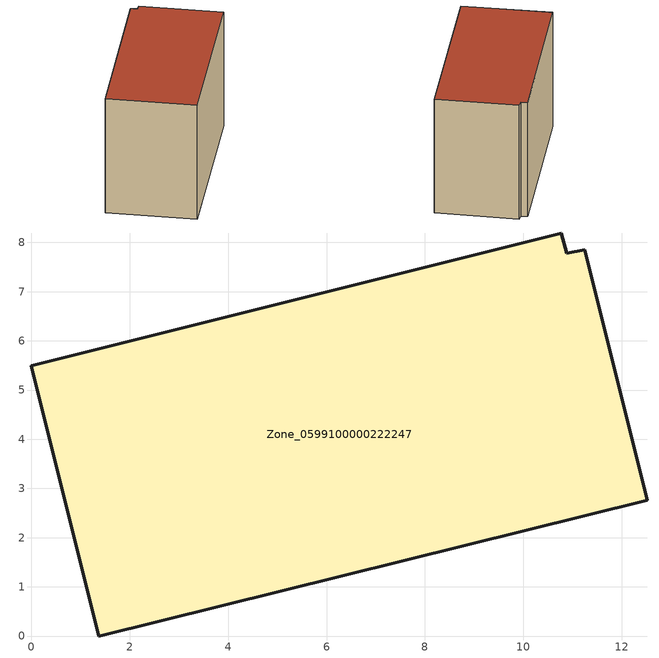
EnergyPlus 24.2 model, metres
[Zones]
Zone_0599100000222247
 floor ground (C_G): 12.52,2.75 1.37,0 0,5.5 10.77,8.19 10.88,7.78 11.25,7.85 z0
 wall outside (C_F): 10.77,8.19 0,5.5 1.37,0 12.52,2.75 11.25,7.85 10.88,7.78 10.77,8.19 z0:8.01
 roof outside (C_R): 1.37,0 12.52,2.75 11.25,7.85 10.88,7.78 10.77,8.19 0,5.5 z8.01
[BUILDING]
Pand.0599100000222247: North Axis=0; Terrain=City; Loads Convergence Tolerance Value=0.04; Temperature Convergence Tolerance Value=0.4; Solar Distribution=FullExterior; Maximum Number of Warmup Days=25; Minimum Number of Warmup Days=1
[Site:Location]
Rotterdam.The.Hague.AP_ZH_NLD Design_Conditions: Latitude=51.96; Longitude=4.45; Time Zone=1; Elevation=-4.5
[SITE:GROUNDTEMPERATURE:BUILDINGSURFACE]
18, 18, 18, 18, 18, 18, 18, 18, 18, 18, 18, 18
[MATERIAL] Thermal Absorptance=0.9; Solar Absorptance=0.7; Visible Absorptance=0.7
Name | Roughness | Thickness | Conductivity | Density | Specific Heat
G.TC.1975-1991 | MediumSmooth | 0.15 | 0.288461 | 540 | 1210
F.TC.1975-1991 | Rough | 0.3 | 0.230769 | 1920 | 840
R.TC.1975-1991 | MediumRough | 0.2 | 0.153846 | 1500 | 1000
[CONSTRUCTION]
C_G: G.TC.1975-1991
C_F: F.TC.1975-1991
C_R: R.TC.1975-1991
[ZONE]
Zone_0599100000222247: Type=1; Multiplier=1; Ceiling Height=Autocalculate; Volume=Autocalculate; Floor Area=autocalculate; Part of Total Floor Area=Yes
[ZONEINFILTRATION:DESIGNFLOWRATE]
Infil_Zone_0599100000222247: Zone or ZoneList or Space or SpaceList=Zone_0599100000222247; Schedule=AlwaysOn; Design Flow Rate Calculation Method=Flow/Area; Flow Rate per Floor Area=0.003; Constant Term Coefficient=1; Temperature Term Coefficient=0; Velocity Term Coefficient=0; Velocity Squared Term Coefficient=0
[HVACTEMPLATE:ZONE:IDEALLOADSAIRSYSTEM]
Zone_0599100000222247: Maximum Heating Supply Air Temperature=50; Minimum Cooling Supply Air Temperature=13; Maximum Heating Supply Air Humidity Ratio=0.0156; Minimum Cooling Supply Air Humidity Ratio=0.0077; Heating Limit=NoLimit; Cooling Limit=NoLimit; Dehumidification Control Type=ConstantSensibleHeatRatio; Cooling Sensible Heat Ratio=0.7; Dehumidification Setpoint=60; Humidification Control Type=None; Humidification Setpoint=30; Outdoor Air Method=None; Outdoor Air Flow Rate per Person=0.00944; Outdoor Air Flow Rate per Zone Floor Area=0; Outdoor Air Flow Rate per Zone=0; Demand Controlled Ventilation Type=None; Outdoor Air Economizer Type=NoEconomizer; Heat Recovery Type=None; Sensible Heat Recovery Effectiveness=0.7; Latent Heat Recovery Effectiveness=0.65
[ZONECONTROL:THERMOSTAT]
ThermostatControl_Zone_0599100000222247: Zone or ZoneList=Zone_0599100000222247; Control Type Schedule=DualSetpointControlType; Control 1=Thermostat_Zone_0599100000222247; Temperature Difference Between Cutout And Setpoint=0
[THERMOSTATSETPOINT:DUALSETPOINT]
Thermostat_Zone_0599100000222247: Heating Setpoint Temperature Schedule=HeatingSetpoint_Zone_0599100000222247; Cooling Setpoint Temperature Schedule=CoolingSetpoint_Zone_0599100000222247
[SCHEDULE:COMPACT]
HeatingSetpoint_Zone_0599100000222247: Through: 12/31, For: AllDays, Until: 24:00, 21
CoolingSetpoint_Zone_0599100000222247: Through: 12/31, For: AllDays, Until: 24:00, 24
DualSetpointControlType: Through: 12/31, For: AllDays, Until: 24:00, 4
AlwaysOn: Through: 12/31, For: AllDays, Until: 24:00, 1
